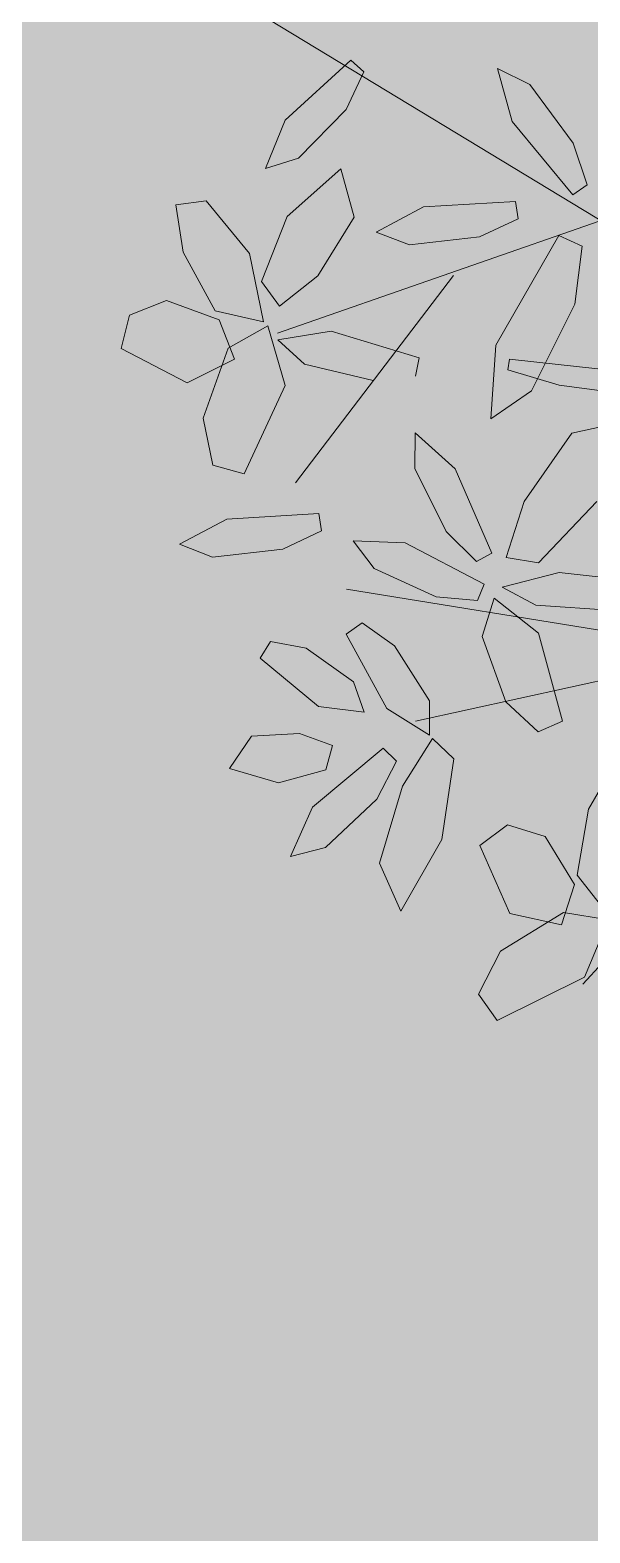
# Model space of a CAD drawing. Header units: inches. Extents: x 218980 to 233865, y 587194 to 599270.
# Drawn here: x 219073.612 to 219074.539, y 587512.321 to 587514.81 of the extents above; entities that cross this region are included whole.
import ezdxf

# ---------------------------------------------------------------- set-up
doc = ezdxf.new("R2010")
doc.units = ezdxf.units.IN
doc.header["$MEASUREMENT"] = 0
doc.linetypes.add('01', pattern=[0])
doc.layers.get('0').update_dxf_attribs({"lineweight": 0})
doc.layers.add('Open Space Within Settlement Passive', color=7, linetype='01', lineweight=0, true_color=0xcbe279)
doc.layers.add('P_Urban Design', color=250, linetype='Continuous', lineweight=0)

# ---------------------------------------------------------------- blocks, each defined once
blk = doc.blocks.new('tree2')
at = {"color": 44}
for p, q in [((325194.6093, 3048392.8247), (325193.1144, 3048393.7294)), ((325195.5982, 3048393.241), (325193.1963, 3048392.4034)), ((325193.9249, 3048392.643), (325193.2711, 3048391.7848)), ((325197.3163, 3048391.5736), (325193.7676, 3048390.7982)), ((325195.0431, 3048391.0902), (325193.4813, 3048391.3439)), ((325195.9072, 3048391.2736), (325194.4594, 3048389.7096))]:
    blk.add_line(p, q, dxfattribs=at)
at = {"color": 60}
for p, q in [((325193.2272, 3048393.2855), (325193.4994, 3048393.534)), ((325193.4994, 3048393.534), (325193.5538, 3048393.4851)), ((325193.5538, 3048393.4851), (325193.4808, 3048393.3303)), ((325194.1064, 3048393.4997), (325194.1678, 3048393.2798)), ((325194.2407, 3048393.4326), (325194.1064, 3048393.4997)), ((325194.4206, 3048393.1903), (325194.2407, 3048393.4326)), ((325193.4808, 3048393.3303), (325193.2826, 3048393.1282)), ((325194.1678, 3048393.2798), (325194.418, 3048392.9769)), ((325194.4784, 3048393.0181), (325194.4206, 3048393.1903)), ((325194.418, 3048392.9769), (325194.4784, 3048393.0181)), ((325193.6051, 3048392.8218), (325193.8009, 3048392.9265)), ((325193.8009, 3048392.9265), (325194.1811, 3048392.9495)), ((325194.1811, 3048392.9495), (325194.1924, 3048392.8772)), ((325194.1924, 3048392.8772), (325194.0327, 3048392.8024)), ((325194.0327, 3048392.8024), (325193.742, 3048392.7692)), ((325194.1004, 3048392.3547), (325194.3603, 3048392.8078)), ((325194.3603, 3048392.8078), (325194.4568, 3048392.7646)), ((325194.4568, 3048392.7646), (325194.427, 3048392.5236)), ((325194.427, 3048392.5236), (325194.2473, 3048392.165)), ((325194.6439, 3048392.2434), (325194.157, 3048392.2958))]:
    blk.add_line(p, q, dxfattribs=at)
at = {"color": 62}
for p, q in [((325193.146, 3048393.0857), (325193.2272, 3048393.2855)), ((325193.2826, 3048393.1282), (325193.146, 3048393.0857)), ((325193.2359, 3048392.8867), (325193.4579, 3048393.084)), ((325193.4579, 3048393.084), (325193.5134, 3048392.8835)), ((325192.7757, 3048392.9347), (325192.9013, 3048392.9509)), ((325192.8054, 3048392.739), (325192.7757, 3048392.9347)), ((325192.9013, 3048392.9509), (325193.0795, 3048392.7334)), ((325193.1294, 3048392.6178), (325193.2359, 3048392.8867)), ((325193.5134, 3048392.8835), (325193.3633, 3048392.6416)), ((325193.742, 3048392.7692), (325193.6051, 3048392.8218)), ((325192.9387, 3048392.4968), (325192.8054, 3048392.739)), ((325193.0795, 3048392.7334), (325193.1388, 3048392.4505)), ((325193.2044, 3048392.515), (325193.1294, 3048392.6178)), ((325193.3633, 3048392.6416), (325193.2044, 3048392.515)), ((325192.5834, 3048392.4783), (325192.7366, 3048392.5385)), ((325192.7366, 3048392.5385), (325192.9547, 3048392.459)), ((325192.5486, 3048392.3402), (325192.5834, 3048392.4783)), ((325193.1388, 3048392.4505), (325192.9387, 3048392.4968)), ((325192.9547, 3048392.459), (325193.0174, 3048392.2964)), ((325192.9917, 3048392.3415), (325193.1563, 3048392.4344)), ((325193.1563, 3048392.4344), (325193.2276, 3048392.187)), ((325193.1972, 3048392.3761), (325193.4177, 3048392.412)), ((325193.3072, 3048392.276), (325193.1972, 3048392.3761)), ((325193.4177, 3048392.412), (325193.7826, 3048392.3021)), ((325194.0797, 3048392.0491), (325194.1004, 3048392.3547)), ((325192.822, 3048392.1987), (325192.5486, 3048392.3402)), ((325193.0174, 3048392.2964), (325192.822, 3048392.1987)), ((325192.8889, 3048392.052), (325192.9917, 3048392.3415)), ((325193.7826, 3048392.3021), (325193.7679, 3048392.2263)), ((325194.157, 3048392.2958), (325194.1502, 3048392.2517)), ((325193.5917, 3048392.2076), (325193.3072, 3048392.276)), ((325194.1502, 3048392.2517), (325194.3617, 3048392.1888)), ((325193.2276, 3048392.187), (325193.0584, 3048391.8214)), ((325194.2473, 3048392.165), (325194.0797, 3048392.0491)), ((325194.3617, 3048392.1888), (325194.7356, 3048392.139)), ((325192.9289, 3048391.8569), (325192.8889, 3048392.052)), ((325193.764, 3048391.8441), (325193.7665, 3048391.9907)), ((325193.7665, 3048391.9907), (325193.932, 3048391.8426)), ((325194.4143, 3048391.9905), (325194.2168, 3048391.7068)), ((325194.6428, 3048392.0403), (325194.4143, 3048391.9905)), ((325193.0584, 3048391.8214), (325192.9289, 3048391.8569)), ((325193.8947, 3048391.5823), (325193.764, 3048391.8441)), ((325193.932, 3048391.8426), (325194.0838, 3048391.4933)), ((325194.2168, 3048391.7068), (325194.1424, 3048391.4754)), ((325194.2762, 3048391.453), (325194.5175, 3048391.7063)), ((325192.7906, 3048391.5297), (325192.9864, 3048391.6344)), ((325192.9864, 3048391.6344), (325193.3666, 3048391.6574)), ((325193.3666, 3048391.6574), (325193.3779, 3048391.5851)), ((325193.3779, 3048391.5851), (325193.2182, 3048391.5103)), ((325193.5089, 3048391.5436), (325193.7244, 3048391.5357)), ((325193.5957, 3048391.4298), (325193.5089, 3048391.5436)), ((325194.0198, 3048391.4579), (325193.8947, 3048391.5823)), ((325192.9275, 3048391.4771), (325192.7906, 3048391.5297)), ((325193.2182, 3048391.5103), (325192.9275, 3048391.4771)), ((325194.0838, 3048391.4933), (325194.0198, 3048391.4579)), ((325194.1424, 3048391.4754), (325194.2762, 3048391.453)), ((325194.1268, 3048391.3518), (325194.3621, 3048391.4133)), ((325194.3621, 3048391.4133), (325194.7824, 3048391.3655)), ((325194.2658, 3048391.2783), (325194.1268, 3048391.3518)), ((325194.5903, 3048391.2562), (325194.2658, 3048391.2783)), ((325193.1239, 3048391.0582), (325193.1672, 3048391.1271)), ((325193.1672, 3048391.1271), (325193.3143, 3048391.0993)), ((325192.9969, 3048390.6016), (325193.0882, 3048390.7356))]:
    blk.add_line(p, q, dxfattribs=at)
at = {"color": 64}
for p, q in [((325193.7244, 3048391.5357), (325194.0512, 3048391.3651)), ((325193.8534, 3048391.3128), (325193.5957, 3048391.4298)), ((325194.0512, 3048391.3651), (325194.0238, 3048391.2972)), ((325194.0238, 3048391.2972), (325193.8534, 3048391.3128)), ((325194.043, 3048391.1478), (325194.0935, 3048391.3064)), ((325194.0935, 3048391.3064), (325194.2768, 3048391.1614)), ((325193.4799, 3048391.158), (325193.5464, 3048391.205)), ((325193.5464, 3048391.205), (325193.6809, 3048391.1093)), ((325193.6482, 3048390.8501), (325193.4799, 3048391.158)), ((325193.6809, 3048391.1093), (325193.8249, 3048390.8819)), ((325194.1413, 3048390.877), (325194.043, 3048391.1478)), ((325194.2768, 3048391.1614), (325194.3764, 3048390.7979)), ((325193.3663, 3048390.8582), (325193.1239, 3048391.0582)), ((325193.3143, 3048391.0993), (325193.5104, 3048390.9598)), ((325193.5104, 3048390.9598), (325193.5555, 3048390.8354)), ((325193.8249, 3048390.8819), (325193.8259, 3048390.7396)), ((325194.2758, 3048390.7539), (325194.1413, 3048390.877)), ((325193.5555, 3048390.8354), (325193.3663, 3048390.8582)), ((325193.8259, 3048390.7396), (325193.6482, 3048390.8501)), ((325194.3764, 3048390.7979), (325194.2758, 3048390.7539)), ((325193.0882, 3048390.7356), (325193.287, 3048390.7469)), ((325193.287, 3048390.7469), (325193.424, 3048390.6971)), ((325193.3412, 3048390.4413), (325193.6333, 3048390.6861)), ((325193.424, 3048390.6971), (325193.3962, 3048390.5963)), ((325193.6333, 3048390.6861), (325193.6886, 3048390.6322)), ((325193.7142, 3048390.5289), (325193.8384, 3048390.7258)), ((325193.8384, 3048390.7258), (325193.9262, 3048390.6412)), ((325193.6886, 3048390.6322), (325193.6075, 3048390.4746)), ((325193.9262, 3048390.6412), (325193.8762, 3048390.3082)), ((325193.1998, 3048390.542), (325192.9969, 3048390.6016)), ((325193.3962, 3048390.5963), (325193.1998, 3048390.542)), ((325194.4839, 3048390.4327), (325194.5834, 3048390.6039)), ((325193.619, 3048390.2094), (325193.7142, 3048390.5289)), ((325193.2502, 3048390.2373), (325193.3412, 3048390.4413)), ((325193.6075, 3048390.4746), (325193.3942, 3048390.2744)), ((325194.4361, 3048390.1604), (325194.4839, 3048390.4327)), ((325194.034, 3048390.2828), (325194.1476, 3048390.3687)), ((325194.1476, 3048390.3687), (325194.3047, 3048390.3196)), ((325193.8762, 3048390.3082), (325193.7065, 3048390.0109)), ((325194.3047, 3048390.3196), (325194.4249, 3048390.1209)), ((325193.3942, 3048390.2744), (325193.2502, 3048390.2373)), ((325194.1583, 3048390.0012), (325194.034, 3048390.2828)), ((325193.7065, 3048390.0109), (325193.619, 3048390.2094)), ((325194.4249, 3048390.1209), (325194.3718, 3048389.9549)), ((325194.5629, 3048389.999), (325194.4361, 3048390.1604)), ((325194.1186, 3048389.845), (325194.38, 3048390.0062)), ((325194.3718, 3048389.9549), (325194.1583, 3048390.0012)), ((325194.38, 3048390.0062), (325194.5666, 3048389.9755)), ((325194.5666, 3048389.9755), (325194.4671, 3048389.7379)), ((325194.0275, 3048389.6679), (325194.1186, 3048389.845)), ((325194.4671, 3048389.7379), (325194.1061, 3048389.5591)), ((325194.1061, 3048389.5591), (325194.0275, 3048389.6679))]:
    blk.add_line(p, q, dxfattribs=at)

msp = doc.modelspace()

# ---------------------------------------------------------------- hatches: boundary and pattern name
at = {"layer": 'Open Space Within Settlement Passive'}
h = msp.add_hatch(color=256, dxfattribs=at)
h.dxf.hatch_style = 1
edge = h.paths.add_edge_path()
edge.add_line((219307.3307, 587513.0733), (219287.7149, 587511.0638))
edge.add_line((219287.7149, 587511.0638), (219271.1555, 587517.4055))
edge.add_line((219271.1555, 587517.4055), (219253.1868, 587521.281))
edge.add_line((219253.1868, 587521.281), (219229.9332, 587521.281))
edge.add_line((219229.9332, 587521.281), (219211.6122, 587526.9181))
edge.add_line((219211.6122, 587526.9181), (219190.4726, 587539.6015))
edge.add_line((219190.4726, 587539.6015), (219183.5221, 587543.3343))
edge.add_line((219183.5221, 587543.3343), (219177.922, 587525.82))
edge.add_line((219177.922, 587525.82), (219203.553, 587519.089))
edge.add_line((219203.553, 587519.089), (219218.1001, 587514.2459))
edge.add_arc((219179.987, 587399.3856), 121.0186, 64.613214, 71.643067, ccw=False)
edge.add_arc((219179.9944, 587399.4026), 121, 57.585242, 64.612912, ccw=False)
edge.add_arc((219179.9944, 587399.4026), 121, 49.473723, 57.585242, ccw=False)
edge.add_line((219258.6198, 587491.3757), (219267.2141, 587485.0739))
edge.add_arc((219305.3288, 587448.0589), 53.1304, 112.95523, 135.83856, ccw=False)
edge.add_arc((219304.2009, 587450.1032), 50.8087, 77.46921, 112.68315, ccw=False)
edge.add_line((219315.2245, 587499.7016), (219314.489, 587505.7557))
edge.add_line((219314.489, 587505.7557), (219307.3307, 587513.0733))
edge = h.paths.add_edge_path()
edge.add_line((219180.834, 587544.7779), (219153.5422, 587545.4381))
edge.add_line((219153.5422, 587545.4381), (219129.7719, 587542.1368))
edge.add_line((219129.7719, 587542.1368), (219099.1786, 587528.4912))
edge.add_line((219099.1786, 587528.4912), (219078.9299, 587524.0895))
edge.add_line((219078.9299, 587524.0895), (219056.9203, 587514.4055))
edge.add_line((219056.9203, 587514.4055), (219047.6712, 587503.4651))
edge.add_line((219047.6712, 587503.4651), (219050.2829, 587504.153))
edge.add_line((219050.2829, 587504.153), (219064.37, 587507.863))
edge.add_arc((219044.2501, 587584.258), 79, 284.754737, 287.048311)
edge.add_arc((219044.2501, 587584.258), 79, 287.048311, 292.497882)
edge.add_line((219074.4794, 587511.2704), (219083.3003, 587514.9237))
edge.add_line((219083.3003, 587514.9237), (219098.0988, 587521.0528))
edge.add_arc((219144.3993, 587409.2617), 121, 90.665344, 112.497882, ccw=False)
edge.add_line((219142.9943, 587530.2535), (219143.9383, 587530.2645))
edge.add_arc((219145.3434, 587409.2727), 121, 75.805263, 90.665344, ccw=False)
edge.add_line((219175.0148, 587526.5783), (219180.834, 587544.7779))
edge = h.paths.add_edge_path()
edge.add_arc((219343.8249, 587559.6312), 66.0013, 246.304824, 249.498926)
edge.add_line((219320.7096, 587497.8101), (219317.3009, 587499.1941))
edge = h.paths.add_edge_path()
edge.add_line((219323.9436, 587496.6955), (219320.7096, 587497.8101))
edge.add_arc((219343.8249, 587559.6312), 66.0013, 249.498926, 252.468752)
edge = h.paths.add_edge_path()
edge.add_arc((219343.8249, 587559.6312), 66.0013, 252.468752, 255.26633)
edge.add_line((219327.039, 587495.8001), (219323.9436, 587496.6955))
edge = h.paths.add_edge_path()
edge.add_line((219329.2617, 587495.2566), (219327.039, 587495.8001))
edge.add_arc((219343.8249, 587559.6312), 66.0013, 255.26633, 257.252773)
edge = h.paths.add_edge_path()
edge.add_arc((219343.8249, 587559.6312), 66.0013, 257.252773, 259.848471)
edge.add_line((219332.192, 587494.6632), (219329.2617, 587495.2566))
edge = h.paths.add_edge_path()
edge.add_line((219334.3678, 587494.311), (219332.192, 587494.6632))
edge.add_arc((219343.8249, 587559.6312), 66.0013, 259.848471, 261.761965)
h.paths.add_polyline_path([(219317.025, 587501.4646), (219321.4121, 587499.6834), (219324.5476, 587498.6027), (219327.5546, 587497.733), (219329.6979, 587497.2089), (219332.5504, 587496.6312), (219335.4781, 587496.1573), (219343.3825, 587509.3022), (219333.5174, 587514.9393), (219322.5952, 587515.9962), (219309.6872, 587513.5245), (219316.3927, 587506.6698)])

# ---------------------------------------------------------------- block references
at = {"layer": 'P_Urban Design', "xscale": 0.4, "yscale": 0.4, "zscale": 0.4}
msp.add_blockref('tree2', (88996.7433, -631842.6535), dxfattribs=at)

doc.saveas('drawing.dxf')
